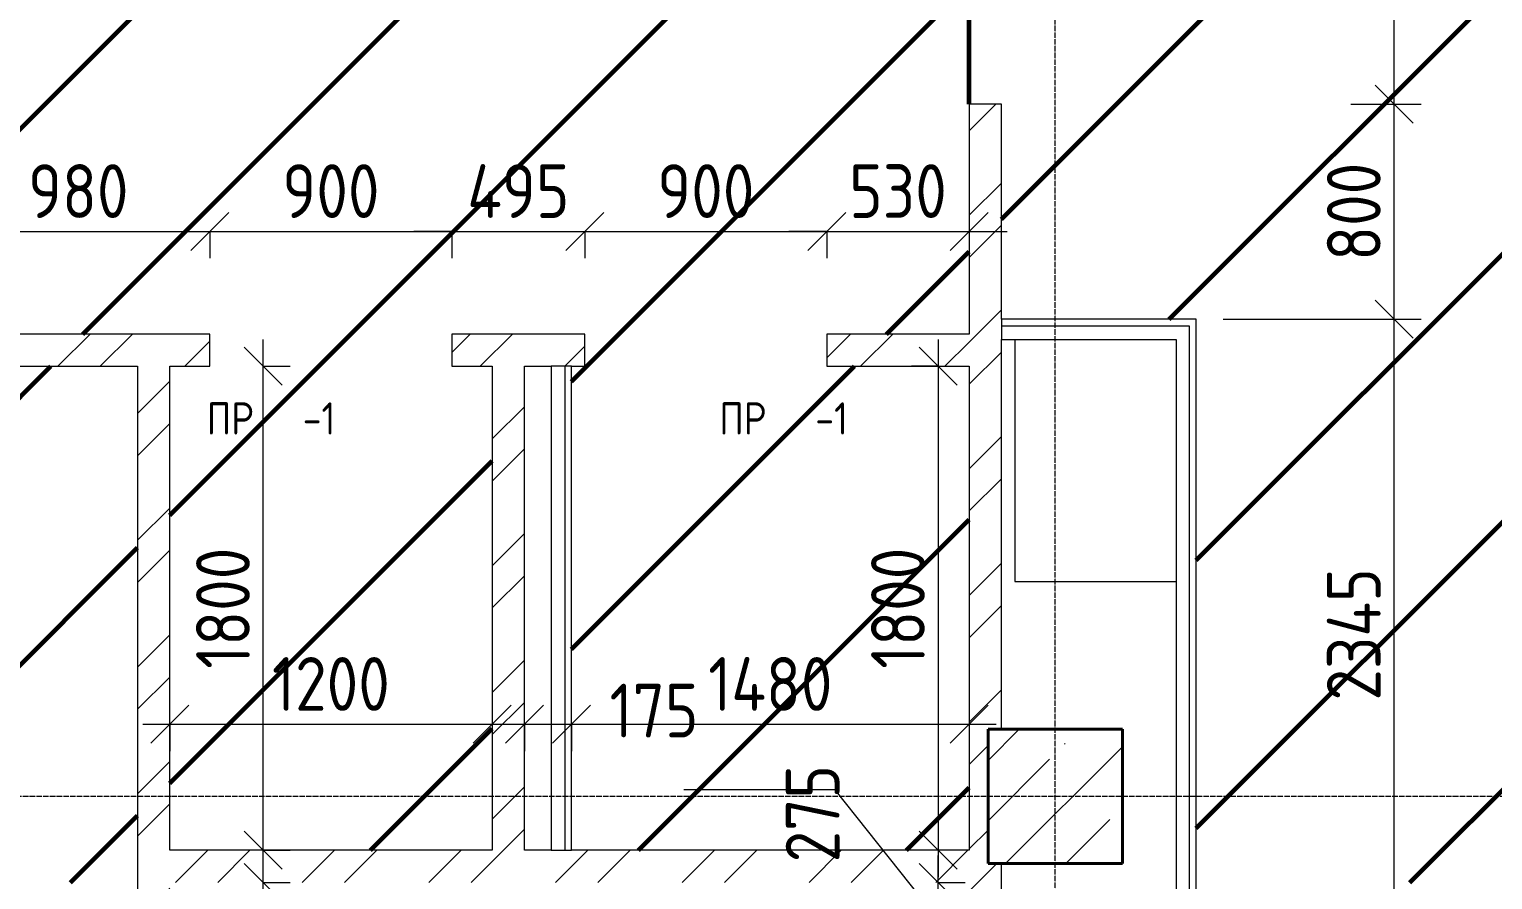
# Model space of a CAD drawing. Header units: millimetres. Extents: x -56773 to 323062, y -262288 to 76460.
# Drawn here: x -17417 to -11972, y -1305 to 1859 of the extents above; entities that cross this region are included whole.
import ezdxf

# ---------------------------------------------------------------- set-up
doc = ezdxf.new("R2010")
doc.units = ezdxf.units.MM
doc.linetypes.add('ADSK_Линия сетки', pattern=[25, 20, -2.5, 0, -2.5])
for name, color, linetype, lineweight in [('1.1) Шлифовка потолка', 5, 'Continuous', 60), ('Марки', 7, 'Continuous', 20), ('Несущие колонны', 7, 'Continuous', 18), ('Оси', 7, 'Continuous', 9), ('Перекрытие', 7, 'Continuous', 18), ('Размеры', 7, 'Continuous', 9), ('Стены внутренние', 7, 'Continuous', 18), ('Стены штриховка', 7, 'Continuous', 9)]:
    doc.layers.add(name, color=color, linetype=linetype, lineweight=lineweight)
doc.styles.add('GOST Common_3', font='', dxfattribs={"width": 0.9, "height": 200})
doc.styles.add('GOST Common_9', font='', dxfattribs={"width": 0.9, "height": 120})
doc.styles.get('GOST Common_3').set_extended_font_data('GOST Common')
doc.styles.get('GOST Common_9').set_extended_font_data('GOST Common')
doc.dimstyles.new('ADSK_Основной_2_0', dxfattribs={"dimscale": 304.8, "dimtxt": 201.142999, "dimasz": 0.463911, "dimexe": 0.328084, "dimexo": 0.328084, "dimgap": 0.164042, "dimtad": 1, "dimdec": 3, "dimrnd": 0.001, "dimdsep": 46, "dimtxsty": 'GOST Common_3', "dimblk1": 'OBLIQUE', "dimblk2": 'OBLIQUE', "dimsah": 1, "dimcen": 0.09, "dimdle": 0.328084, "dimazin": 2, "dimtfac": 1, "dimtdec": 4, "dimtix": 1, "dimtmove": 0, "dimatfit": 3, "dimfxl": 1, "dimtvp": 1, "dimtolj": 1, "dimtzin": 0, "dimlwd": 20, "dimlwe": 20, "dimarcsym": 2})
doc.dimstyles.new('ADSK_Основной_2_0_1', dxfattribs={"dimscale": 304.8, "dimtxt": 201.142999, "dimasz": 0.463911, "dimexe": 0.328084, "dimexo": 0.328084, "dimgap": 0.164042, "dimtad": 1, "dimdec": 3, "dimrnd": 0.001, "dimdsep": 46, "dimtxsty": 'GOST Common_3', "dimblk1": 'OBLIQUE', "dimblk2": 'OBLIQUE', "dimsah": 1, "dimcen": 0.09, "dimdle": 0.328084, "dimazin": 2, "dimtfac": 1, "dimtdec": 4, "dimtix": 1, "dimtmove": 1, "dimatfit": 3, "dimfxl": 1, "dimtvp": 1, "dimtolj": 1, "dimtzin": 0, "dimlwd": 20, "dimlwe": 20, "dimarcsym": 2})
pattern_1 = [(45, (0, 0), (-235.7317, 235.7317), []), (45, (157.15, 0), (-235.7317, 235.7317), [])]

# ---------------------------------------------------------------- blocks, each defined once
blk = doc.blocks.new('ADSK_КолоннаЖБ_Прямоугольная - 500x500 мм-V16-Кладочный план подвала')
at = {"layer": 'Несущие колонны', "lineweight": 9}
h = blk.add_hatch(dxfattribs=at)
h.set_pattern_fill('FP_22', color=256, style=0, pattern_type=2)
h.set_pattern_definition([(315, (995.03, -13600), (224.5064, 224.5064), []), (315, (995.03, -13824.5), (224.5064, 224.5064), [396.875, -79.375, 3.353, -76.022])])
h.paths.add_polyline_path([(-250, -250), (250, -250), (250, 250), (-250, 250)])
at = {"layer": 'Несущие колонны', "lineweight": 40}
for p, q in [((-250, -250), (-250, 250)), ((-250, 250), (250, 250)), ((250, 250), (-250, 250)), ((-250, 250), (-250, -250)), ((250, 250), (250, -250)), ((250, -250), (250, 250)), ((250, -250), (-250, -250)), ((-250, -250), (250, -250))]:
    blk.add_line(p, q, dxfattribs=at)
blk = doc.blocks.new('_Oblique')
at = {"color": 0, "linetype": 'ByBlock', "lineweight": -2}
blk.add_line((-0.5, -0.5), (0.5, 0.5), dxfattribs=at)
blk = doc.blocks.new('DIMBLOCK26-Кладочный план подвала')
at = {"layer": 'Defpoints', "color": 0, "transparency": 16777216}
for p in [(-13935.2, 605), (-14035.1, -1195), (-13935.2, -1195)]:
    blk.add_point(p, dxfattribs=at)
at = {"layer": 'Размеры', "color": 0, "lineweight": 20, "transparency": 16777216}
for p, q in [((-14035.1, 705), (-14035.1, -1295)), ((-14035.2, 605), (-14135.1, 605)), ((-14035.2, -1195), (-14135.1, -1195))]:
    blk.add_line(p, q, dxfattribs=at)
at = {"layer": 'Размеры', "color": 0, "lineweight": 20, "transparency": 16777216, "xscale": 141.4, "yscale": 141.4, "zscale": 141.4}
for p, rotation in [((-14035.1, 605), 90), ((-14035.1, -1195), 270)]:
    blk.add_blockref('_Oblique', p, dxfattribs=dict(at, rotation=rotation))
at = {"layer": 'Размеры', "color": 0, "lineweight": 9, "transparency": 16777216, "insert": (-14185.1, -295), "char_height": 200, "width": 560.473, "attachment_point": 5, "rotation": 90, "style": 'GOST Common_3'}
blk.add_mtext('\\A1;1800', dxfattribs=at)
blk = doc.blocks.new('DIMBLOCK46-Кладочный план подвала')
at = {"layer": 'Defpoints', "color": 0, "transparency": 16777216}
for p in [(-13075, 780), (-12338.8, 780), (-13075, -1565)]:
    blk.add_point(p, dxfattribs=at)
at = {"layer": 'Размеры', "color": 0, "lineweight": 20, "transparency": 16777216}
for p, q in [((-12338.8, -1665), (-12338.8, 880)), ((-12975, 780), (-12238.8, 780)), ((-12975, -1565), (-12238.8, -1565))]:
    blk.add_line(p, q, dxfattribs=at)
at = {"layer": 'Размеры', "color": 0, "lineweight": 20, "transparency": 16777216, "xscale": 141.4, "yscale": 141.4, "zscale": 141.4}
for p, rotation in [((-12338.8, 780), 90), ((-12338.8, -1565), 270)]:
    blk.add_blockref('_Oblique', p, dxfattribs=dict(at, rotation=rotation))
at = {"layer": 'Размеры', "color": 0, "lineweight": 9, "transparency": 16777216, "insert": (-12488.8, -392.5), "char_height": 200, "width": 625.93, "attachment_point": 5, "rotation": 90, "style": 'GOST Common_3'}
blk.add_mtext('\\A1;2345', dxfattribs=at)
blk = doc.blocks.new('DIMBLOCK47-Кладочный план подвала')
at = {"layer": 'Defpoints', "color": 0, "transparency": 16777216}
for p in [(-12600, 1580), (-12338.8, 1580), (-13075, 780)]:
    blk.add_point(p, dxfattribs=at)
at = {"layer": 'Размеры', "color": 0, "lineweight": 20, "transparency": 16777216}
for p, q in [((-12338.8, 680), (-12338.8, 1680)), ((-12500, 1580), (-12238.8, 1580)), ((-12975, 780), (-12238.8, 780))]:
    blk.add_line(p, q, dxfattribs=at)
at = {"layer": 'Размеры', "color": 0, "lineweight": 20, "transparency": 16777216, "xscale": 141.4, "yscale": 141.4, "zscale": 141.4}
for p, rotation in [((-12338.8, 1580), 90), ((-12338.8, 780), 270)]:
    blk.add_blockref('_Oblique', p, dxfattribs=dict(at, rotation=rotation))
at = {"layer": 'Размеры', "color": 0, "lineweight": 9, "transparency": 16777216, "insert": (-12488.8, 1180), "char_height": 200, "width": 454.106, "attachment_point": 5, "rotation": 90, "style": 'GOST Common_3'}
blk.add_mtext('\\A1;800', dxfattribs=at)
blk = doc.blocks.new('DIMBLOCK48-Кладочный план подвала')
at = {"layer": 'Defpoints', "color": 0, "transparency": 16777216}
for p in [(-12600, 2780), (-12338.8, 2780), (-12600, 1580)]:
    blk.add_point(p, dxfattribs=at)
at = {"layer": 'Размеры', "color": 0, "lineweight": 20, "transparency": 16777216}
for p, q in [((-12338.8, 1480), (-12338.8, 2880)), ((-12500, 2780), (-12238.8, 2780)), ((-12500, 1580), (-12238.8, 1580))]:
    blk.add_line(p, q, dxfattribs=at)
at = {"layer": 'Размеры', "color": 0, "lineweight": 20, "transparency": 16777216, "xscale": 141.4, "yscale": 141.4, "zscale": 141.4}
for p, rotation in [((-12338.8, 2780), 90), ((-12338.8, 1580), 270)]:
    blk.add_blockref('_Oblique', p, dxfattribs=dict(at, rotation=rotation))
at = {"layer": 'Размеры', "color": 0, "lineweight": 9, "transparency": 16777216, "insert": (-12488.8, 2180), "char_height": 200, "width": 560.473, "attachment_point": 5, "rotation": 90, "style": 'GOST Common_3'}
blk.add_mtext('\\A1;1200', dxfattribs=at)
blk = doc.blocks.new('DIMBLOCK126-Кладочный план подвала')
at = {"layer": 'Defpoints', "color": 0, "transparency": 16777216}
for p in [(-17725, 1206.8), (-16745, 1206.8), (-16745, 1106.8)]:
    blk.add_point(p, dxfattribs=at)
at = {"layer": 'Размеры', "color": 0, "lineweight": 20, "transparency": 16777216}
for p, q in [((-17825, 1106.8), (-16645, 1106.8)), ((-17725, 1106.8), (-17725, 1006.8)), ((-16745, 1106.8), (-16745, 1006.8))]:
    blk.add_line(p, q, dxfattribs=at)
at = {"layer": 'Размеры', "color": 0, "lineweight": 20, "transparency": 16777216, "xscale": 141.4, "yscale": 141.4, "zscale": 141.4, "rotation": 180}
blk.add_blockref('_Oblique', (-17725, 1106.8), dxfattribs=at)
at = {"layer": 'Размеры', "color": 0, "lineweight": 20, "transparency": 16777216, "xscale": 141.4, "yscale": 141.4, "zscale": 141.4}
blk.add_blockref('_Oblique', (-16745, 1106.8), dxfattribs=at)
at = {"layer": 'Размеры', "color": 0, "lineweight": 9, "transparency": 16777216, "insert": (-17235, 1256.8), "char_height": 200, "width": 454.106, "attachment_point": 5, "style": 'GOST Common_3'}
blk.add_mtext('\\A1;980', dxfattribs=at)
blk = doc.blocks.new('DIMBLOCK127-Кладочный план подвала')
at = {"layer": 'Defpoints', "color": 0, "transparency": 16777216}
for p in [(-16745, 1206.8), (-15845, 1206.8), (-15845, 1106.8)]:
    blk.add_point(p, dxfattribs=at)
at = {"layer": 'Размеры', "color": 0, "lineweight": 20, "transparency": 16777216}
for p, q in [((-16845, 1106.8), (-15745, 1106.8)), ((-16745, 1106.8), (-16745, 1006.8)), ((-15845, 1106.8), (-15845, 1006.8))]:
    blk.add_line(p, q, dxfattribs=at)
at = {"layer": 'Размеры', "color": 0, "lineweight": 20, "transparency": 16777216, "xscale": 141.4, "yscale": 141.4, "zscale": 141.4, "rotation": 180}
blk.add_blockref('_Oblique', (-16745, 1106.8), dxfattribs=at)
at = {"layer": 'Размеры', "color": 0, "lineweight": 20, "transparency": 16777216, "xscale": 141.4, "yscale": 141.4, "zscale": 141.4}
blk.add_blockref('_Oblique', (-15845, 1106.8), dxfattribs=at)
at = {"layer": 'Размеры', "color": 0, "lineweight": 9, "transparency": 16777216, "insert": (-16295, 1256.8), "char_height": 200, "width": 454.106, "attachment_point": 5, "style": 'GOST Common_3'}
blk.add_mtext('\\A1;900', dxfattribs=at)
blk = doc.blocks.new('DIMBLOCK128-Кладочный план подвала')
at = {"layer": 'Defpoints', "color": 0, "transparency": 16777216}
for p in [(-15845, 1206.8), (-15350, 1206.8), (-15350, 1106.8)]:
    blk.add_point(p, dxfattribs=at)
at = {"layer": 'Размеры', "color": 0, "lineweight": 20, "transparency": 16777216}
for p, q in [((-15845, 1106.8), (-15986.4, 1106.8)), ((-15845, 1106.8), (-15845, 1006.8)), ((-15845, 1106.8), (-15350, 1106.8)), ((-15350, 1106.8), (-15350, 1006.8)), ((-15350, 1106.8), (-15208.6, 1106.8))]:
    blk.add_line(p, q, dxfattribs=at)
at = {"layer": 'Размеры', "color": 0, "lineweight": 20, "transparency": 16777216, "xscale": 141.4, "yscale": 141.4, "zscale": 141.4}
blk.add_blockref('_Oblique', (-15845, 1106.8), dxfattribs=at)
at = {"layer": 'Размеры', "color": 0, "lineweight": 20, "transparency": 16777216, "xscale": 141.4, "yscale": 141.4, "zscale": 141.4, "rotation": 180}
blk.add_blockref('_Oblique', (-15350, 1106.8), dxfattribs=at)
at = {"layer": 'Размеры', "color": 0, "lineweight": 9, "transparency": 16777216, "insert": (-15597.5, 1256.8), "char_height": 200, "width": 474.561, "attachment_point": 5, "style": 'GOST Common_3'}
blk.add_mtext('\\A1;495', dxfattribs=at)
blk = doc.blocks.new('DIMBLOCK129-Кладочный план подвала')
at = {"layer": 'Defpoints', "color": 0, "transparency": 16777216}
for p in [(-15350, 1206.8), (-14450, 1206.8), (-14450, 1106.8)]:
    blk.add_point(p, dxfattribs=at)
at = {"layer": 'Размеры', "color": 0, "lineweight": 20, "transparency": 16777216}
for p, q in [((-15450, 1106.8), (-14350, 1106.8)), ((-15350, 1106.8), (-15350, 1006.8)), ((-14450, 1106.8), (-14450, 1006.8))]:
    blk.add_line(p, q, dxfattribs=at)
at = {"layer": 'Размеры', "color": 0, "lineweight": 20, "transparency": 16777216, "xscale": 141.4, "yscale": 141.4, "zscale": 141.4, "rotation": 180}
blk.add_blockref('_Oblique', (-15350, 1106.8), dxfattribs=at)
at = {"layer": 'Размеры', "color": 0, "lineweight": 20, "transparency": 16777216, "xscale": 141.4, "yscale": 141.4, "zscale": 141.4}
blk.add_blockref('_Oblique', (-14450, 1106.8), dxfattribs=at)
at = {"layer": 'Размеры', "color": 0, "lineweight": 9, "transparency": 16777216, "insert": (-14900, 1256.8), "char_height": 200, "width": 454.106, "attachment_point": 5, "style": 'GOST Common_3'}
blk.add_mtext('\\A1;900', dxfattribs=at)
blk = doc.blocks.new('DIMBLOCK130-Кладочный план подвала')
at = {"layer": 'Defpoints', "color": 0, "transparency": 16777216}
for p in [(-14450, 1206.8), (-13920, 1206.8), (-13920, 1106.8)]:
    blk.add_point(p, dxfattribs=at)
at = {"layer": 'Размеры', "color": 0, "lineweight": 20, "transparency": 16777216}
for p, q in [((-14450, 1106.8), (-14591.4, 1106.8)), ((-14450, 1106.8), (-14450, 1006.8)), ((-14450, 1106.8), (-13920, 1106.8)), ((-13920, 1106.8), (-13920, 1006.8)), ((-13920, 1106.8), (-13778.6, 1106.8))]:
    blk.add_line(p, q, dxfattribs=at)
at = {"layer": 'Размеры', "color": 0, "lineweight": 20, "transparency": 16777216, "xscale": 141.4, "yscale": 141.4, "zscale": 141.4}
blk.add_blockref('_Oblique', (-14450, 1106.8), dxfattribs=at)
at = {"layer": 'Размеры', "color": 0, "lineweight": 20, "transparency": 16777216, "xscale": 141.4, "yscale": 141.4, "zscale": 141.4, "rotation": 180}
blk.add_blockref('_Oblique', (-13920, 1106.8), dxfattribs=at)
at = {"layer": 'Размеры', "color": 0, "lineweight": 9, "transparency": 16777216, "insert": (-14185, 1256.8), "char_height": 200, "width": 454.106, "attachment_point": 5, "style": 'GOST Common_3'}
blk.add_mtext('\\A1;530', dxfattribs=at)
blk = doc.blocks.new('DIMBLOCK133-Кладочный план подвала')
at = {"layer": 'Defpoints', "color": 0, "transparency": 16777216}
for p in [(-17630.9, 605), (-17530.9, 605), (-17015, -3510)]:
    blk.add_point(p, dxfattribs=at)
at = {"layer": 'Размеры', "color": 0, "lineweight": 20, "transparency": 16777216}
for p, q in [((-17530.9, -3610), (-17530.9, 705)), ((-17530.9, 605), (-17430.9, 605)), ((-17115, -3510), (-17630.9, -3510))]:
    blk.add_line(p, q, dxfattribs=at)
at = {"layer": 'Размеры', "color": 0, "lineweight": 20, "transparency": 16777216, "xscale": 141.4, "yscale": 141.4, "zscale": 141.4}
for p, rotation in [((-17530.9, 605), 90), ((-17530.9, -3510), 270)]:
    blk.add_blockref('_Oblique', p, dxfattribs=dict(at, rotation=rotation))
at = {"layer": 'Размеры', "color": 0, "lineweight": 9, "transparency": 16777216, "insert": (-17680.9, -1452.5), "char_height": 200, "width": 535.927, "attachment_point": 5, "rotation": 90, "style": 'GOST Common_3'}
blk.add_mtext('\\A1;4115', dxfattribs=at)
blk = doc.blocks.new('DIMBLOCK140-Кладочный план подвала')
at = {"layer": 'Defpoints', "color": 0, "transparency": 16777216}
for p in [(-16646.7, 605), (-16546.7, 605), (-16646.7, -1195)]:
    blk.add_point(p, dxfattribs=at)
at = {"layer": 'Размеры', "color": 0, "lineweight": 20, "transparency": 16777216}
for p, q in [((-16546.7, -1295), (-16546.7, 705)), ((-16546.7, 605), (-16446.7, 605)), ((-16546.7, -1195), (-16446.7, -1195))]:
    blk.add_line(p, q, dxfattribs=at)
at = {"layer": 'Размеры', "color": 0, "lineweight": 20, "transparency": 16777216, "xscale": 141.4, "yscale": 141.4, "zscale": 141.4}
for p, rotation in [((-16546.7, 605), 90), ((-16546.7, -1195), 270)]:
    blk.add_blockref('_Oblique', p, dxfattribs=dict(at, rotation=rotation))
at = {"layer": 'Размеры', "color": 0, "lineweight": 9, "transparency": 16777216, "insert": (-16696.7, -295), "char_height": 200, "width": 560.473, "attachment_point": 5, "rotation": 90, "style": 'GOST Common_3'}
blk.add_mtext('\\A1;1800', dxfattribs=at)
blk = doc.blocks.new('DIMBLOCK141-Кладочный план подвала')
at = {"layer": 'Defpoints', "color": 0, "transparency": 16777216}
for p in [(-15575, -626.7), (-15400, -626.7), (-15400, -726.7)]:
    blk.add_point(p, dxfattribs=at)
at = {"layer": 'Размеры', "color": 0, "lineweight": 20, "transparency": 16777216}
for p, q in [((-15675, -726.7), (-15300, -726.7)), ((-15575, -726.7), (-15575, -826.7)), ((-15400, -726.7), (-15400, -826.7))]:
    blk.add_line(p, q, dxfattribs=at)
at = {"layer": 'Размеры', "color": 0, "lineweight": 20, "transparency": 16777216, "xscale": 141.4, "yscale": 141.4, "zscale": 141.4, "rotation": 180}
blk.add_blockref('_Oblique', (-15575, -726.7), dxfattribs=at)
at = {"layer": 'Размеры', "color": 0, "lineweight": 20, "transparency": 16777216, "xscale": 141.4, "yscale": 141.4, "zscale": 141.4}
blk.add_blockref('_Oblique', (-15400, -726.7), dxfattribs=at)
at = {"layer": 'Размеры', "color": 0, "lineweight": 9, "transparency": 16777216, "insert": (-15258.4, -575.8), "char_height": 200, "width": 409.104, "attachment_point": 1, "line_spacing_factor": 1.022761, "style": 'GOST Common_3'}
blk.add_mtext('\\A1;175', dxfattribs=at)
blk = doc.blocks.new('DIMBLOCK142-Кладочный план подвала')
at = {"layer": 'Defpoints', "color": 0, "transparency": 16777216}
for p in [(-15400, -626.7), (-13920, -626.7), (-13920, -726.7)]:
    blk.add_point(p, dxfattribs=at)
at = {"layer": 'Размеры', "color": 0, "lineweight": 20, "transparency": 16777216}
for p, q in [((-15500, -726.7), (-13820, -726.7)), ((-15400, -726.7), (-15400, -826.7)), ((-13920, -726.7), (-13920, -826.7))]:
    blk.add_line(p, q, dxfattribs=at)
at = {"layer": 'Размеры', "color": 0, "lineweight": 20, "transparency": 16777216, "xscale": 141.4, "yscale": 141.4, "zscale": 141.4, "rotation": 180}
blk.add_blockref('_Oblique', (-15400, -726.7), dxfattribs=at)
at = {"layer": 'Размеры', "color": 0, "lineweight": 20, "transparency": 16777216, "xscale": 141.4, "yscale": 141.4, "zscale": 141.4}
blk.add_blockref('_Oblique', (-13920, -726.7), dxfattribs=at)
at = {"layer": 'Размеры', "color": 0, "lineweight": 9, "transparency": 16777216, "insert": (-14660, -576.7), "char_height": 200, "width": 580.928, "attachment_point": 5, "style": 'GOST Common_3'}
blk.add_mtext('\\A1;1480', dxfattribs=at)
blk = doc.blocks.new('DIMBLOCK143-Кладочный план подвала')
at = {"layer": 'Defpoints', "color": 0, "transparency": 16777216}
for p in [(-16895, -626.7), (-15695, -626.7), (-15695, -726.7)]:
    blk.add_point(p, dxfattribs=at)
at = {"layer": 'Размеры', "color": 0, "lineweight": 20, "transparency": 16777216}
for p, q in [((-16995, -726.7), (-15595, -726.7)), ((-16895, -726.7), (-16895, -826.7)), ((-15695, -726.7), (-15695, -826.7))]:
    blk.add_line(p, q, dxfattribs=at)
at = {"layer": 'Размеры', "color": 0, "lineweight": 20, "transparency": 16777216, "xscale": 141.4, "yscale": 141.4, "zscale": 141.4, "rotation": 180}
blk.add_blockref('_Oblique', (-16895, -726.7), dxfattribs=at)
at = {"layer": 'Размеры', "color": 0, "lineweight": 20, "transparency": 16777216, "xscale": 141.4, "yscale": 141.4, "zscale": 141.4}
blk.add_blockref('_Oblique', (-15695, -726.7), dxfattribs=at)
at = {"layer": 'Размеры', "color": 0, "lineweight": 9, "transparency": 16777216, "insert": (-16295, -576.7), "char_height": 200, "width": 560.473, "attachment_point": 5, "style": 'GOST Common_3'}
blk.add_mtext('\\A1;1200', dxfattribs=at)
blk = doc.blocks.new('DIMBLOCK145-Кладочный план подвала')
at = {"layer": 'Defpoints', "color": 0, "transparency": 16777216}
for p in [(-16646.7, -1315), (-16546.7, -1315), (-16646.7, -1490)]:
    blk.add_point(p, dxfattribs=at)
at = {"layer": 'Размеры', "color": 0, "lineweight": 20, "transparency": 16777216}
for p, q in [((-16546.7, -1590), (-16546.7, -1215)), ((-16546.7, -1315), (-16446.7, -1315)), ((-16546.7, -1490), (-16446.7, -1490)), ((-16546.7, -1838.1), (-16546.7, -1490)), ((-16405.3, -1838.1), (-16546.7, -1838.1))]:
    blk.add_line(p, q, dxfattribs=at)
at = {"layer": 'Размеры', "color": 0, "lineweight": 20, "transparency": 16777216, "xscale": 141.4, "yscale": 141.4, "zscale": 141.4}
for p, rotation in [((-16546.7, -1315), 90), ((-16546.7, -1490), 270)]:
    blk.add_blockref('_Oblique', p, dxfattribs=dict(at, rotation=rotation))
at = {"layer": 'Размеры', "color": 0, "lineweight": 9, "transparency": 16777216, "insert": (-16274.3, -1859.3), "char_height": 200, "width": 409.104, "attachment_point": 1, "rotation": 90, "line_spacing_factor": 1.022761, "style": 'GOST Common_3'}
blk.add_mtext('\\A1;175', dxfattribs=at)
blk = doc.blocks.new('DIMBLOCK149-Кладочный план подвала')
at = {"layer": 'Defpoints', "color": 0, "transparency": 16777216}
for p in [(-14135.1, -1315), (-14035.1, -1315), (-14135.1, -1590)]:
    blk.add_point(p, dxfattribs=at)
at = {"layer": 'Размеры', "color": 0, "lineweight": 20, "transparency": 16777216}
for p, q in [((-14419.2, -970), (-14982.1, -970)), ((-14035.1, -1452.5), (-14419.2, -970)), ((-14035.1, -1690), (-14035.1, -1215)), ((-14035.1, -1315), (-13935.1, -1315)), ((-14035.1, -1590), (-13935.1, -1590))]:
    blk.add_line(p, q, dxfattribs=at)
at = {"layer": 'Размеры', "color": 0, "lineweight": 20, "transparency": 16777216, "xscale": 141.4, "yscale": 141.4, "zscale": 141.4}
for p, rotation in [((-14035.1, -1315), 90), ((-14035.1, -1590), 270)]:
    blk.add_blockref('_Oblique', p, dxfattribs=dict(at, rotation=rotation))
at = {"layer": 'Размеры', "color": 0, "lineweight": 9, "transparency": 16777216, "insert": (-14602.5, -1240.7), "char_height": 200, "width": 454.106, "attachment_point": 1, "rotation": 90, "line_spacing_factor": 1.022761, "style": 'GOST Common_3'}
blk.add_mtext('\\A1;275', dxfattribs=at)

msp = doc.modelspace()

# ---------------------------------------------------------------- hatches: boundary and pattern name
at = {"layer": '1.1) Шлифовка потолка', "transparency": 33554687}
h = msp.add_hatch(dxfattribs=at)
h.set_pattern_fill('ANSI31', color=256, scale=222)
h.paths.add_polyline_path([(-9650, 13974.969), (-9770, 13974.969), (-9770, 16104.969), (-9650, 16104.969), (-9650, 17154.969), (-9770, 17154.969), (-9770, 20434.969), (-10070, 20434.969), (-10070, 20554.969), (-9650, 20554.969), (-9650, 23754.969), (-12900, 23754.969), (-12900, 20554.969), (-11620, 20554.969), (-11620, 20434.969), (-12900, 20434.969), (-12900, 20154.969), (-13020, 20154.969), (-13020, 19104.969), (-12900, 19104.969), (-12900, 17779.969), (-13020, 17779.969), (-13020, 16229.969), (-12900, 16229.969), (-12900, 14804.969), (-12900, 14354.969), (-13020, 14354.969), (-13020, 12804.969), (-12900, 12804.969), (-12900, 11004.969), (-12900, 10704.969), (-13020, 10704.969), (-13020, 9804.969), (-12900, 9804.969), (-12900, 7999.969), (-13020, 7999.969), (-13020, 7099.969), (-12900, 7099.969), (-12900, 5709.969), (-13020, 5709.969), (-13020, 4659.969), (-12900, 4659.969), (-12900, 2929.969), (-13800, 2929.969), (-13800, 2779.969), (-13920, 2779.969), (-13920, 1579.969), (-13800, 1579.969), (-13800, 779.969), (-13075, 779.969), (-13075, -1315.031), (-11000, -1315.031), (-11000, -745.031), (-9450, -745.031), (-8950, -745.031), (-8950, -1195.031), (-4925, -1195.031), (-4925, -1315.031), (-3725, -1315.031), (-3725, -1195.031), (-3450, -1195.031), (-3450, -745.031), (-2950, -745.031), (-2950, -1195.031), (-2080, -1195.031), (-2080, -1315.031), (-1030, -1315.031), (-1030, -1195.031), (-745, -1195.031), (-745, -425.031), (1290, -425.031), (1290, 14.969), (1410, 14.969), (1410, 2064.969), (1290, 2064.969), (1290, 9354.969), (-260, 9354.969), (-260, 7564.969), (-380, 7564.969), (-380, 9354.969), (-2880, 9354.969), (-2880, 6104.969), (-380, 6104.969), (-380, 6564.969), (-260, 6564.969), (-260, 5124.969), (-380, 5124.969), (-380, 5984.969), (-2880, 5984.969), (-2880, 3679.969), (-380, 3679.969), (-380, 4124.969), (-260, 4124.969), (-260, 2834.969), (-4580, 2834.969), (-4580, 2954.969), (-5580, 2954.969), (-5580, 2834.969), (-6975, 2834.969), (-6975, 2954.969), (-7975, 2954.969), (-7975, 2834.969), (-9770, 2834.969), (-9770, 4459.969), (-9770, 5959.969), (-9770, 7449.969), (-9650, 7449.969), (-9650, 8649.969), (-9770, 8649.969), (-9770, 12774.969), (-9650, 12774.969)])
h = msp.add_hatch(dxfattribs=at)
h.set_pattern_fill('ANSI31', color=256, scale=222)
h.paths.add_polyline_path([(-13920, 2779.969), (-13920, 3484.969), (-19400, 3484.969), (-19400, 3204.969), (-19550, 3204.969), (-19550, 724.969), (-18925, 724.969), (-18925, 604.969), (-19550, 604.969), (-19550, -795.031), (-19400, -795.031), (-19400, -1195.031), (-19550, -1195.031), (-19550, -1315.031), (-17015, -1315.031), (-17015, 604.969), (-17725, 604.969), (-17725, 724.969), (-16745, 724.969), (-16745, 604.969), (-16895, 604.969), (-16895, -1195.031), (-15695, -1195.031), (-15695, 604.969), (-15845, 604.969), (-15845, 724.969), (-15350, 724.969), (-15350, 604.969), (-15400, 604.969), (-15400, -1195.031), (-13920, -1195.031), (-13920, 604.969), (-14450, 604.969), (-14450, 724.969), (-13920, 724.969), (-13920, 1579.969)])
at = {"layer": 'Стены внутренние', "lineweight": 9}
h = msp.add_hatch(dxfattribs=at)
h.set_pattern_fill('FP_2', color=256, style=0, pattern_type=2)
h.set_pattern_definition(pattern_1)
h.paths.add_polyline_path([(-13800, -6945.031), (-13800, -5670.031), (-13920, -5670.031), (-13920, -6945.031)])
h.paths.add_polyline_path([(-13920, -4470.031), (-13800, -4470.031), (-13800, -1245.031), (-13850, -1245.031), (-13850, -745.031), (-13800, -745.031), (-13800, 1579.969), (-13920, 1579.969), (-13920, -3729.2173)])
h.paths.add_polyline_path([(-13920, 2779.969), (-13800, 2779.969), (-13800, 3154.969), (-13850, 3154.969), (-13850, 3484.969), (-13920, 3484.969)])
h = msp.add_hatch(dxfattribs=at)
h.set_pattern_fill('FP_2', color=256, style=0, pattern_type=2)
h.set_pattern_definition(pattern_1)
h.paths.add_polyline_path([(-13920, 604.969), (-13920, 724.969), (-14450, 724.969), (-14450, 604.969)])
h.paths.add_polyline_path([(-17725, 604.969), (-16745, 604.969), (-16745, 724.969), (-17725, 724.969)])
h.paths.add_polyline_path([(-18925, 604.969), (-18925, 724.969), (-19550, 724.969), (-19550, 604.969)])
h.paths.add_polyline_path([(-15350, 604.969), (-15350, 724.969), (-15845, 724.969), (-15845, 604.969), (-15400, 604.969)])
h = msp.add_hatch(dxfattribs=at)
h.set_pattern_fill('FP_2', color=256, style=0, pattern_type=2)
h.set_pattern_definition(pattern_1)
h.paths.add_polyline_path([(-16895, -3390.031), (-16895, 604.969), (-17015, 604.969), (-17015, -3390.031)])
h = msp.add_hatch(dxfattribs=at)
h.set_pattern_fill('FP_2', color=256, style=0, pattern_type=2)
h.set_pattern_definition(pattern_1)
h.paths.add_polyline_path([(-15575, -3390.031), (-15575, -1315.031), (-15695, -1315.031), (-15695, -3390.031)])
h.paths.add_polyline_path([(-15575, -1195.031), (-15575, 604.969), (-15695, 604.969), (-15695, -1195.031)])
h = msp.add_hatch(dxfattribs=at)
h.set_pattern_fill('FP_2', color=256, style=0, pattern_type=2)
h.set_pattern_definition(pattern_1)
h.paths.add_polyline_path([(-13920, -1315.031), (-13920, -1195.031), (-16895, -1195.031), (-16895, -1315.031), (-15162.6529, -1315.031)])

# ---------------------------------------------------------------- linework, layer by layer
at = {"layer": '1.1) Шлифовка потолка'}
msp.add_lwpolyline([(-13920, 1579.969), (-13920, 2779.969)], dxfattribs=at)
at = {"layer": 'Оси', "linetype": 'ADSK_Линия сетки', "lineweight": 5}
for p, q in [((-13600, -10973.8823), (-13600, 24500.9141)), ((62221.372, -995.031), (-25240.0967, -995.031))]:
    msp.add_line(p, q, dxfattribs=at)
at = {"layer": 'Перекрытие'}
for p, q in [((-13750, 704.969), (-13750, -195.031)), ((-13750, -195.031), (-13150, -195.031))]:
    msp.add_line(p, q, dxfattribs=at)
at = {"layer": 'Стены внутренние', "lineweight": 5}
for p, q in [((-13800, 1579.969), (-13920, 1579.969)), ((-13920, 1579.969), (-13920, 724.969)), ((-13800, 779.969), (-13800, 1579.969)), ((-13075, 779.969), (-13800, 779.969)), ((-13075, -1565.031), (-13075, 779.969)), ((-16745, 724.969), (-17725, 724.969)), ((-16745, 604.969), (-16745, 724.969)), ((-15350, 724.969), (-15845, 724.969)), ((-15845, 724.969), (-15845, 604.969)), ((-15350, 604.969), (-15350, 724.969)), ((-13920, 724.969), (-14450, 724.969)), ((-14450, 724.969), (-14450, 604.969)), ((-13800, -745.031), (-13800, 704.969)), ((-13800, 704.969), (-13150, 704.969)), ((-13150, 704.969), (-13150, -1445.031)), ((-17725, 604.969), (-17015, 604.969)), ((-17015, 604.969), (-17015, -3510.031)), ((-16895, -1195.031), (-16895, 604.969)), ((-16895, 604.969), (-16745, 604.969)), ((-15845, 604.969), (-15695, 604.969)), ((-15695, 604.969), (-15695, -1195.031)), ((-15575, -1195.031), (-15575, 604.969)), ((-15575, 604.969), (-15475, 604.969)), ((-15475, 604.969), (-15475, -1195.031)), ((-15400, 604.969), (-15350, 604.969)), ((-15400, -1195.031), (-15400, 604.969)), ((-14450, 604.969), (-13920, 604.969)), ((-13920, 604.969), (-13920, -1195.031)), ((-15695, -1195.031), (-16895, -1195.031)), ((-15475, -1195.031), (-15575, -1195.031)), ((-13920, -1195.031), (-15400, -1195.031)), ((-13800, -1445.031), (-13800, -1245.031))]:
    msp.add_line(p, q, dxfattribs=at)
at = {"layer": 'Стены штриховка', "lineweight": 9}
for p, q in [((-13800, 779.969), (-13800, 704.969)), ((-13100, 754.969), (-13800, 754.969)), ((-13100, -1565.031), (-13100, 754.969)), ((-15400, 604.969), (-15475, 604.969)), ((-15425, 604.969), (-15425, -1195.031)), ((-15475, -1195.031), (-15400, -1195.031))]:
    msp.add_line(p, q, dxfattribs=at)

# ---------------------------------------------------------------- block references
at = {"layer": 'Несущие колонны', "rotation": 89.9999999999999}
msp.add_blockref('ADSK_КолоннаЖБ_Прямоугольная - 500x500 мм-V16-Кладочный план подвала', (-13600, -995.031), dxfattribs=at)

# ---------------------------------------------------------------- texts
at = {"layer": 'Марки', "lineweight": 9, "char_height": 120, "attachment_point": 1, "style": 'GOST Common_9'}
for s, insert, width in [('ПР', (-16757.1595, 470.8967), 432.91125), ('-1', (-16399.972, 470.8967), 331.898625), ('ПР', (-14850, 470.8967), 432.91125), ('-1', (-14492.8125, 470.8967), 331.898625)]:
    msp.add_mtext(s, dxfattribs=dict(at, insert=insert, width=width))

# ---------------------------------------------------------------- dimensions: what is measured, and where the dimension line sits
at = {"layer": 'Размеры', "lineweight": 9}
for base, p1, p2, override, picture, middle in [((-12338.8346, 2779.969), (-12600, 1579.969), (-12600, 2779.969), {"dimpost": '<>', "dimfxl": 1200}, 'DIMBLOCK48-Кладочный план подвала', (-12488.8346, 2179.969)), ((-12338.8346, 1579.969), (-13075, 779.969), (-12600, 1579.969), {"dimpost": '<>', "dimfxl": 930.389703}, 'DIMBLOCK47-Кладочный план подвала', (-12488.8346, 1179.969)), ((-12338.8346, 779.969), (-13075, -1565.031), (-13075, 779.969), {"dimpost": '<>', "dimfxl": 2345}, 'DIMBLOCK46-Кладочный план подвала', (-12488.8346, -392.531)), ((-17530.8701, 604.969), (-17015, -3510.031), (-17630.855, 604.969), {"dimpost": '<>', "dimfxl": 4160.829531}, 'DIMBLOCK133-Кладочный план подвала', (-17680.8701, -1452.531)), ((-16546.6651, 604.969), (-16646.65, -1195.031), (-16646.65, 604.969), {"dimpost": '<>', "dimfxl": 1800}, 'DIMBLOCK140-Кладочный план подвала', (-16696.6651, -295.031)), ((-14035.1406, -1195.031), (-13935.1557, 604.969), (-13935.1557, -1195.031), {"dimpost": '<>', "dimfxl": 1800}, 'DIMBLOCK26-Кладочный план подвала', (-14185.1406, -295.031))]:
    dim = msp.add_linear_dim(base=base, p1=p1, p2=p2, angle=90, dimstyle='ADSK_Основной_2_0', override=override, dxfattribs=at)
    dim.commit()
    dim.dimension.update_dxf_attribs({"geometry": picture, "text_midpoint": middle})
for base, p1, p2, override, picture, middle in [((-16745, 1106.8308), (-17725, 1206.8157), (-16745, 1206.8157), {"dimpost": '<>', "dimfxl": 980}, 'DIMBLOCK126-Кладочный план подвала', (-17235, 1256.8308)), ((-15845, 1106.8308), (-16745, 1206.8157), (-15845, 1206.8157), {"dimpost": '<>', "dimfxl": 900}, 'DIMBLOCK127-Кладочный план подвала', (-16295, 1256.8308)), ((-15350, 1106.8308), (-15845, 1206.8157), (-15350, 1206.8157), {"dimpost": '<>', "dimfxl": 495}, 'DIMBLOCK128-Кладочный план подвала', (-15597.5, 1256.8308)), ((-14450, 1106.8308), (-15350, 1206.8157), (-14450, 1206.8157), {"dimpost": '<>', "dimfxl": 900}, 'DIMBLOCK129-Кладочный план подвала', (-14900, 1256.8308)), ((-13920, 1106.8308), (-14450, 1206.8157), (-13920, 1206.8157), {"dimpost": '<>', "dimfxl": 530}, 'DIMBLOCK130-Кладочный план подвала', (-14185, 1256.8308)), ((-15695, -726.7001), (-16895, -626.7152), (-15695, -626.7152), {"dimpost": '<>', "dimfxl": 1200}, 'DIMBLOCK143-Кладочный план подвала', (-16295, -576.7001)), ((-13920, -726.7001), (-15400, -626.7152), (-13920, -626.7152), {"dimpost": '<>', "dimfxl": 1480}, 'DIMBLOCK142-Кладочный план подвала', (-14660, -576.7001))]:
    dim = msp.add_linear_dim(base=base, p1=p1, p2=p2, dimstyle='ADSK_Основной_2_0', override=override, dxfattribs=at)
    dim.commit()
    dim.dimension.update_dxf_attribs({"geometry": picture, "text_midpoint": middle})
dim = msp.add_linear_dim(base=(-15400, -726.7001), p1=(-15575, -626.7152), p2=(-15400, -626.7152), dimstyle='ADSK_Основной_2_0_1', override={"dimpost": '<>', "dimfxl": 175}, dxfattribs=at)
dim.commit()
dim.dimension.update_dxf_attribs({"geometry": 'DIMBLOCK141-Кладочный план подвала', "text_midpoint": (-15053.8788, -892.4815), "dimtype": 160})
for base, p1, p2, override, picture, middle in [((-14035.1406, -1315.031), (-14135.1255, -1590.031), (-14135.1255, -1315.031), {"dimpost": '<>', "dimfxl": 275}, 'DIMBLOCK149-Кладочный план подвала', (-14469.1997, -969.9663)), ((-16546.6651, -1315.031), (-16646.65, -1490.031), (-16646.65, -1315.031), {"dimpost": '<>', "dimfxl": 175}, 'DIMBLOCK145-Кладочный план подвала', (-16299.2978, -1838.0871))]:
    dim = msp.add_linear_dim(base=base, p1=p1, p2=p2, angle=90, dimstyle='ADSK_Основной_2_0_1', override=override, dxfattribs=at)
    dim.commit()
    dim.dimension.update_dxf_attribs({"geometry": picture, "text_midpoint": middle, "dimtype": 160, "text_rotation": 90})

doc.saveas('drawing.dxf')
